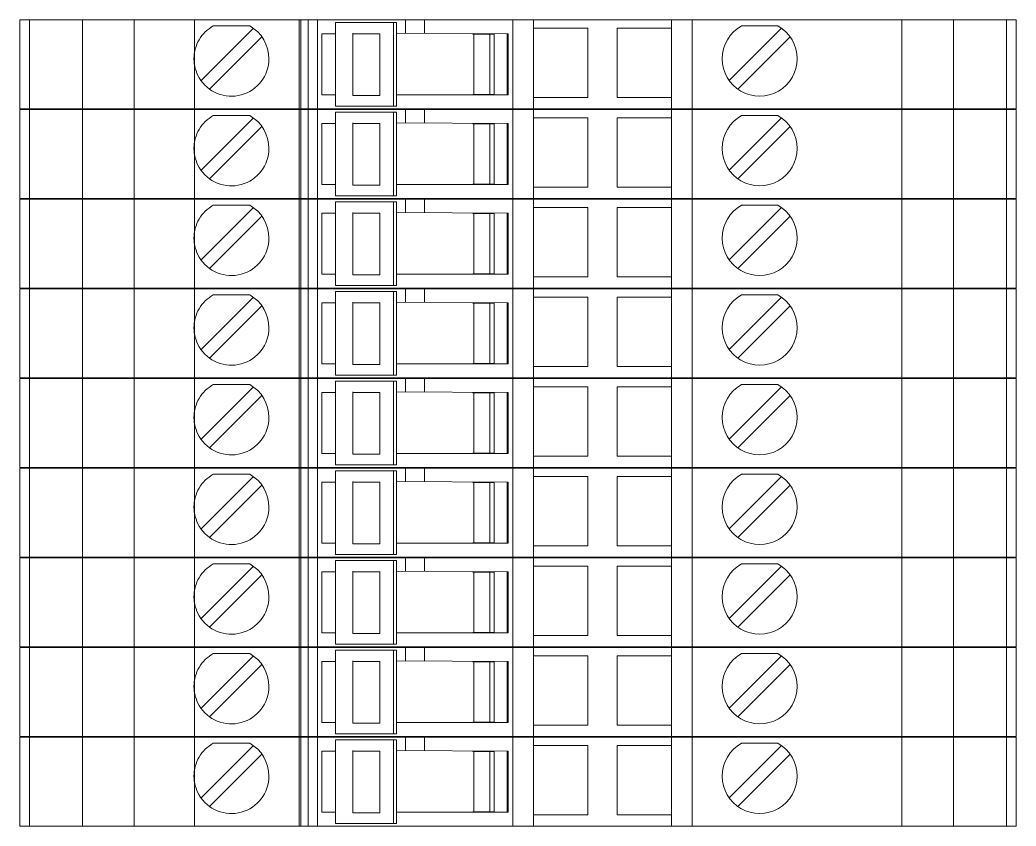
# Model space of a CAD drawing. Header units: millimetres. Extents: x 4962 to 7449, y 754 to 2938.
# Drawn here: x 5661.2 to 5719, y 1330.6 to 1377.3 of the extents above; entities that cross this region are included whole.
import ezdxf

# ---------------------------------------------------------------- set-up
doc = ezdxf.new("R2010")
doc.units = ezdxf.units.MM
doc.layers.add('000-PI-Oprema', color=30, linetype='Continuous', lineweight=5)

msp = doc.modelspace()

# ---------------------------------------------------------------- linework, layer by layer
at = {"layer": '000-PI-Oprema', "color": 0, "linetype": 'ByBlock', "lineweight": 0}
for p, q in [((5661.196, 1372.169), (5661.196, 1377.319)), ((5683.571, 1377.319), (5661.196, 1377.319)), ((5661.744, 1377.319), (5661.744, 1372.169)), ((5664.821, 1372.169), (5664.821, 1377.319)), ((5667.821, 1372.169), (5667.821, 1377.319)), ((5671.321, 1372.169), (5671.321, 1377.319)), ((5674.742, 1376.834), (5671.706, 1373.799)), ((5672.413, 1376.969), (5672.413, 1376.969)), ((5674.53, 1376.969), (5672.413, 1376.969)), ((5674.53, 1376.969), (5674.53, 1376.969)), ((5674.742, 1376.834), (5674.742, 1376.834)), ((5677.396, 1372.169), (5677.396, 1377.319)), ((5677.496, 1377.319), (5677.496, 1377.319)), ((5677.496, 1377.319), (5677.496, 1372.169)), ((5677.924, 1377.319), (5677.924, 1372.169)), ((5678.466, 1372.169), (5678.466, 1377.319)), ((5682.88, 1377.179), (5679.509, 1377.179)), ((5679.509, 1372.309), (5679.509, 1377.179)), ((5679.509, 1377.179), (5679.509, 1377.179)), ((5680.146, 1377.319), (5680.146, 1377.319)), ((5683.038, 1377.179), (5682.88, 1377.179)), ((5682.88, 1377.179), (5682.88, 1372.309)), ((5683.038, 1377.179), (5683.038, 1376.494)), ((5683.571, 1377.319), (5683.571, 1377.319)), ((5683.571, 1377.319), (5683.576, 1377.319)), ((5683.571, 1376.542), (5683.571, 1377.319)), ((5683.576, 1377.319), (5684.671, 1377.319)), ((5684.671, 1377.319), (5684.668, 1376.538)), ((5684.671, 1377.319), (5684.671, 1377.319)), ((5689.796, 1377.319), (5684.671, 1377.319)), ((5685.196, 1377.319), (5685.196, 1377.319)), ((5690.996, 1377.319), (5689.796, 1377.319)), ((5689.796, 1377.319), (5689.796, 1372.169)), ((5690.996, 1377.319), (5690.996, 1377.319)), ((5690.996, 1377.319), (5698.996, 1377.319)), ((5690.996, 1377.319), (5690.996, 1372.169)), ((5690.996, 1376.844), (5690.996, 1376.844)), ((5690.996, 1376.844), (5694.146, 1376.844)), ((5694.146, 1376.844), (5694.146, 1372.819)), ((5694.146, 1376.844), (5694.146, 1376.844)), ((5695.846, 1372.819), (5695.846, 1376.844)), ((5695.846, 1376.844), (5695.846, 1376.844)), ((5695.846, 1376.844), (5698.996, 1376.844)), ((5698.996, 1377.319), (5698.996, 1377.319)), ((5700.196, 1377.319), (5698.996, 1377.319)), ((5698.996, 1372.169), (5698.996, 1377.319)), ((5698.996, 1376.844), (5698.996, 1376.844)), ((5718.996, 1377.319), (5700.196, 1377.319)), ((5700.196, 1372.169), (5700.196, 1377.319)), ((5705.392, 1376.834), (5702.356, 1373.799)), ((5703.063, 1376.969), (5705.18, 1376.969)), ((5703.063, 1376.969), (5703.063, 1376.969)), ((5705.18, 1376.969), (5705.18, 1376.969)), ((5712.373, 1372.169), (5712.373, 1377.319)), ((5715.373, 1372.169), (5715.373, 1377.319)), ((5718.449, 1377.319), (5718.449, 1372.169)), ((5718.996, 1372.169), (5718.996, 1377.319)), ((5672.201, 1373.304), (5675.237, 1376.339)), ((5675.237, 1376.339), (5675.237, 1376.339)), ((5677.396, 1373.769), (5677.396, 1376.369)), ((5677.396, 1376.369), (5677.396, 1376.369)), ((5679.509, 1376.519), (5678.721, 1376.519)), ((5678.721, 1376.519), (5678.721, 1376.519)), ((5678.721, 1372.969), (5678.721, 1376.519)), ((5680.516, 1372.944), (5680.516, 1376.544)), ((5682.083, 1376.519), (5680.516, 1376.519)), ((5682.083, 1376.519), (5682.083, 1372.994)), ((5689.521, 1376.519), (5683.038, 1376.544)), ((5683.038, 1376.494), (5683.038, 1372.994)), ((5687.471, 1376.519), (5687.471, 1376.494)), ((5688.471, 1376.494), (5687.471, 1376.494)), ((5687.535, 1372.994), (5687.535, 1376.494)), ((5688.471, 1372.969), (5688.471, 1376.519)), ((5688.721, 1376.494), (5688.471, 1376.494)), ((5688.721, 1376.494), (5688.721, 1376.494)), ((5688.721, 1372.994), (5688.721, 1376.494)), ((5689.471, 1376.519), (5689.471, 1372.969)), ((5689.521, 1376.519), (5689.521, 1376.519)), ((5689.521, 1372.969), (5689.521, 1376.519)), ((5700.196, 1376.369), (5700.196, 1373.769)), ((5700.196, 1376.369), (5700.196, 1376.369)), ((5702.851, 1373.304), (5705.887, 1376.339)), ((5671.706, 1373.799), (5671.706, 1373.799)), ((5677.396, 1373.769), (5677.396, 1373.769)), ((5700.196, 1373.769), (5700.196, 1373.769)), ((5672.201, 1373.304), (5672.201, 1373.304)), ((5679.509, 1372.969), (5678.721, 1372.969)), ((5678.721, 1372.969), (5678.721, 1372.969)), ((5680.516, 1372.944), (5681.925, 1372.944)), ((5681.925, 1372.944), (5682.083, 1372.944)), ((5682.083, 1372.994), (5682.083, 1372.944)), ((5683.038, 1372.309), (5683.038, 1372.994)), ((5689.521, 1372.969), (5683.038, 1372.969)), ((5688.471, 1372.994), (5687.471, 1372.994)), ((5687.471, 1372.994), (5687.471, 1372.969)), ((5688.721, 1372.994), (5688.471, 1372.994)), ((5688.721, 1372.994), (5688.721, 1372.994)), ((5689.521, 1372.969), (5689.521, 1372.969)), ((5690.996, 1372.819), (5690.996, 1372.819)), ((5694.146, 1372.819), (5690.996, 1372.819)), ((5694.146, 1372.819), (5694.146, 1372.819)), ((5698.996, 1372.819), (5695.846, 1372.819)), ((5695.846, 1372.819), (5695.846, 1372.819)), ((5698.996, 1372.819), (5698.996, 1372.819)), ((5682.88, 1372.309), (5679.509, 1372.309)), ((5679.509, 1372.309), (5679.509, 1372.309)), ((5683.038, 1372.309), (5682.88, 1372.309)), ((5661.196, 1372.169), (5671.596, 1372.169)), ((5661.196, 1366.969), (5661.196, 1372.119)), ((5683.571, 1372.119), (5661.196, 1372.119)), ((5661.744, 1372.119), (5661.744, 1366.969)), ((5664.821, 1366.969), (5664.821, 1372.119)), ((5667.821, 1366.969), (5667.821, 1372.119)), ((5671.321, 1366.969), (5671.321, 1372.119)), ((5689.796, 1372.169), (5671.596, 1372.169)), ((5674.742, 1371.634), (5671.706, 1368.599)), ((5672.413, 1371.769), (5672.413, 1371.769)), ((5674.53, 1371.769), (5672.413, 1371.769)), ((5674.53, 1371.769), (5674.53, 1371.769)), ((5674.742, 1371.634), (5674.742, 1371.634)), ((5677.396, 1366.969), (5677.396, 1372.119)), ((5677.496, 1372.169), (5677.496, 1372.169)), ((5677.496, 1372.119), (5677.496, 1372.119)), ((5677.496, 1372.119), (5677.496, 1366.969)), ((5677.924, 1372.119), (5677.924, 1366.969)), ((5678.466, 1366.969), (5678.466, 1372.119)), ((5682.88, 1371.979), (5679.509, 1371.979)), ((5679.509, 1367.109), (5679.509, 1371.979)), ((5679.509, 1371.979), (5679.509, 1371.979)), ((5680.146, 1372.169), (5680.146, 1372.169)), ((5680.146, 1372.119), (5680.146, 1372.119)), ((5683.038, 1371.979), (5682.88, 1371.979)), ((5682.88, 1371.979), (5682.88, 1367.109)), ((5683.038, 1371.979), (5683.038, 1371.294)), ((5683.571, 1372.119), (5683.571, 1372.119)), ((5683.571, 1372.119), (5683.576, 1372.119)), ((5683.571, 1371.342), (5683.571, 1372.119)), ((5683.576, 1372.119), (5684.671, 1372.119)), ((5684.671, 1372.119), (5684.668, 1371.338)), ((5684.671, 1372.119), (5684.671, 1372.119)), ((5689.796, 1372.119), (5684.671, 1372.119)), ((5685.196, 1372.169), (5685.196, 1372.169)), ((5685.196, 1372.119), (5685.196, 1372.119)), ((5690.996, 1372.169), (5689.796, 1372.169)), ((5690.996, 1372.119), (5689.796, 1372.119)), ((5689.796, 1372.119), (5689.796, 1366.969)), ((5690.996, 1372.169), (5698.996, 1372.169)), ((5690.996, 1372.169), (5690.996, 1372.169)), ((5690.996, 1372.119), (5690.996, 1372.119)), ((5690.996, 1372.119), (5698.996, 1372.119)), ((5690.996, 1372.119), (5690.996, 1366.969)), ((5690.996, 1371.644), (5690.996, 1371.644)), ((5690.996, 1371.644), (5694.146, 1371.644)), ((5694.146, 1371.644), (5694.146, 1367.619)), ((5694.146, 1371.644), (5694.146, 1371.644)), ((5695.846, 1367.619), (5695.846, 1371.644)), ((5695.846, 1371.644), (5695.846, 1371.644)), ((5695.846, 1371.644), (5698.996, 1371.644)), ((5700.196, 1372.169), (5698.996, 1372.169)), ((5698.996, 1372.169), (5698.996, 1372.169)), ((5698.996, 1372.119), (5698.996, 1372.119)), ((5700.196, 1372.119), (5698.996, 1372.119)), ((5698.996, 1366.969), (5698.996, 1372.119)), ((5698.996, 1371.644), (5698.996, 1371.644)), ((5718.996, 1372.169), (5700.196, 1372.169)), ((5718.996, 1372.119), (5700.196, 1372.119)), ((5700.196, 1366.969), (5700.196, 1372.119)), ((5705.392, 1371.634), (5702.356, 1368.599)), ((5703.063, 1371.769), (5705.18, 1371.769)), ((5703.063, 1371.769), (5703.063, 1371.769)), ((5705.18, 1371.769), (5705.18, 1371.769)), ((5712.373, 1366.969), (5712.373, 1372.119)), ((5715.373, 1366.969), (5715.373, 1372.119)), ((5718.996, 1372.169), (5718.314, 1372.169)), ((5718.449, 1372.119), (5718.449, 1366.969)), ((5718.996, 1366.969), (5718.996, 1372.119)), ((5672.201, 1368.104), (5675.237, 1371.139)), ((5675.237, 1371.139), (5675.237, 1371.139)), ((5677.396, 1368.569), (5677.396, 1371.169)), ((5677.396, 1371.169), (5677.396, 1371.169)), ((5679.509, 1371.319), (5678.721, 1371.319)), ((5678.721, 1371.319), (5678.721, 1371.319)), ((5678.721, 1367.769), (5678.721, 1371.319)), ((5680.516, 1367.744), (5680.516, 1371.344)), ((5682.083, 1371.319), (5680.516, 1371.319)), ((5682.083, 1371.319), (5682.083, 1367.794)), ((5689.521, 1371.319), (5683.038, 1371.344)), ((5683.038, 1371.294), (5683.038, 1367.794)), ((5687.471, 1371.319), (5687.471, 1371.294)), ((5688.471, 1371.294), (5687.471, 1371.294)), ((5687.535, 1367.794), (5687.535, 1371.294)), ((5688.471, 1367.769), (5688.471, 1371.319)), ((5688.721, 1371.294), (5688.471, 1371.294)), ((5688.721, 1371.294), (5688.721, 1371.294)), ((5688.721, 1367.794), (5688.721, 1371.294)), ((5689.471, 1371.319), (5689.471, 1367.769)), ((5689.521, 1371.319), (5689.521, 1371.319)), ((5689.521, 1367.769), (5689.521, 1371.319)), ((5700.196, 1371.169), (5700.196, 1368.569)), ((5700.196, 1371.169), (5700.196, 1371.169)), ((5702.851, 1368.104), (5705.887, 1371.139)), ((5671.706, 1368.599), (5671.706, 1368.599)), ((5677.396, 1368.569), (5677.396, 1368.569)), ((5700.196, 1368.569), (5700.196, 1368.569)), ((5672.201, 1368.104), (5672.201, 1368.104)), ((5679.509, 1367.769), (5678.721, 1367.769)), ((5678.721, 1367.769), (5678.721, 1367.769)), ((5680.516, 1367.744), (5681.925, 1367.744)), ((5681.925, 1367.744), (5682.083, 1367.744)), ((5682.083, 1367.794), (5682.083, 1367.744)), ((5683.038, 1367.109), (5683.038, 1367.794)), ((5689.521, 1367.769), (5683.038, 1367.769)), ((5688.471, 1367.794), (5687.471, 1367.794)), ((5687.471, 1367.794), (5687.471, 1367.769)), ((5688.721, 1367.794), (5688.471, 1367.794)), ((5688.721, 1367.794), (5688.721, 1367.794)), ((5689.521, 1367.769), (5689.521, 1367.769)), ((5690.996, 1367.619), (5690.996, 1367.619)), ((5694.146, 1367.619), (5690.996, 1367.619)), ((5694.146, 1367.619), (5694.146, 1367.619)), ((5698.996, 1367.619), (5695.846, 1367.619)), ((5695.846, 1367.619), (5695.846, 1367.619)), ((5698.996, 1367.619), (5698.996, 1367.619)), ((5682.88, 1367.109), (5679.509, 1367.109)), ((5679.509, 1367.109), (5679.509, 1367.109)), ((5683.038, 1367.109), (5682.88, 1367.109)), ((5661.196, 1366.969), (5671.596, 1366.969)), ((5661.196, 1361.769), (5661.196, 1366.919)), ((5683.571, 1366.919), (5661.196, 1366.919)), ((5661.744, 1366.919), (5661.744, 1361.769)), ((5664.821, 1361.769), (5664.821, 1366.919)), ((5667.821, 1361.769), (5667.821, 1366.919)), ((5671.321, 1361.769), (5671.321, 1366.919)), ((5689.796, 1366.969), (5671.596, 1366.969)), ((5674.742, 1366.434), (5671.706, 1363.399)), ((5672.413, 1366.569), (5672.413, 1366.569)), ((5674.53, 1366.569), (5672.413, 1366.569)), ((5674.53, 1366.569), (5674.53, 1366.569)), ((5674.742, 1366.434), (5674.742, 1366.434)), ((5677.396, 1361.769), (5677.396, 1366.919)), ((5677.496, 1366.969), (5677.496, 1366.969)), ((5677.496, 1366.919), (5677.496, 1366.919)), ((5677.496, 1366.919), (5677.496, 1361.769)), ((5677.924, 1366.919), (5677.924, 1361.769)), ((5678.466, 1361.769), (5678.466, 1366.919)), ((5682.88, 1366.779), (5679.509, 1366.779)), ((5679.509, 1361.909), (5679.509, 1366.779)), ((5679.509, 1366.779), (5679.509, 1366.779)), ((5680.146, 1366.969), (5680.146, 1366.969)), ((5680.146, 1366.919), (5680.146, 1366.919)), ((5683.038, 1366.779), (5682.88, 1366.779)), ((5682.88, 1366.779), (5682.88, 1361.909)), ((5683.038, 1366.779), (5683.038, 1366.094)), ((5683.571, 1366.919), (5683.571, 1366.919)), ((5683.571, 1366.919), (5683.576, 1366.919)), ((5683.571, 1366.142), (5683.571, 1366.919)), ((5683.576, 1366.919), (5684.671, 1366.919)), ((5684.671, 1366.919), (5684.668, 1366.138)), ((5684.671, 1366.919), (5684.671, 1366.919)), ((5689.796, 1366.919), (5684.671, 1366.919)), ((5685.196, 1366.969), (5685.196, 1366.969)), ((5685.196, 1366.919), (5685.196, 1366.919)), ((5690.996, 1366.969), (5689.796, 1366.969)), ((5690.996, 1366.919), (5689.796, 1366.919)), ((5689.796, 1366.919), (5689.796, 1361.769)), ((5690.996, 1366.969), (5698.996, 1366.969)), ((5690.996, 1366.969), (5690.996, 1366.969)), ((5690.996, 1366.919), (5690.996, 1366.919)), ((5690.996, 1366.919), (5698.996, 1366.919)), ((5690.996, 1366.919), (5690.996, 1361.769)), ((5690.996, 1366.444), (5690.996, 1366.444)), ((5690.996, 1366.444), (5694.146, 1366.444)), ((5694.146, 1366.444), (5694.146, 1362.419)), ((5694.146, 1366.444), (5694.146, 1366.444)), ((5695.846, 1362.419), (5695.846, 1366.444)), ((5695.846, 1366.444), (5695.846, 1366.444)), ((5695.846, 1366.444), (5698.996, 1366.444)), ((5700.196, 1366.969), (5698.996, 1366.969)), ((5698.996, 1366.969), (5698.996, 1366.969)), ((5698.996, 1366.919), (5698.996, 1366.919)), ((5700.196, 1366.919), (5698.996, 1366.919)), ((5698.996, 1361.769), (5698.996, 1366.919)), ((5698.996, 1366.444), (5698.996, 1366.444)), ((5718.996, 1366.969), (5700.196, 1366.969)), ((5718.996, 1366.919), (5700.196, 1366.919)), ((5700.196, 1361.769), (5700.196, 1366.919)), ((5705.392, 1366.434), (5702.356, 1363.399)), ((5703.063, 1366.569), (5705.18, 1366.569)), ((5703.063, 1366.569), (5703.063, 1366.569)), ((5705.18, 1366.569), (5705.18, 1366.569)), ((5712.373, 1361.769), (5712.373, 1366.919)), ((5715.373, 1361.769), (5715.373, 1366.919)), ((5718.996, 1366.969), (5718.314, 1366.969)), ((5718.449, 1366.919), (5718.449, 1361.769)), ((5718.996, 1361.769), (5718.996, 1366.919)), ((5672.201, 1362.904), (5675.237, 1365.939)), ((5675.237, 1365.939), (5675.237, 1365.939)), ((5677.396, 1363.369), (5677.396, 1365.969)), ((5677.396, 1365.969), (5677.396, 1365.969)), ((5679.509, 1366.119), (5678.721, 1366.119)), ((5678.721, 1366.119), (5678.721, 1366.119)), ((5678.721, 1362.569), (5678.721, 1366.119)), ((5680.516, 1362.544), (5680.516, 1366.144)), ((5682.083, 1366.119), (5680.516, 1366.119)), ((5682.083, 1366.119), (5682.083, 1362.594)), ((5689.521, 1366.119), (5683.038, 1366.144)), ((5683.038, 1366.094), (5683.038, 1362.594)), ((5687.471, 1366.119), (5687.471, 1366.094)), ((5688.471, 1366.094), (5687.471, 1366.094)), ((5687.535, 1362.594), (5687.535, 1366.094)), ((5688.471, 1362.569), (5688.471, 1366.119)), ((5688.721, 1366.094), (5688.471, 1366.094)), ((5688.721, 1366.094), (5688.721, 1366.094)), ((5688.721, 1362.594), (5688.721, 1366.094)), ((5689.471, 1366.119), (5689.471, 1362.569)), ((5689.521, 1366.119), (5689.521, 1366.119)), ((5689.521, 1362.569), (5689.521, 1366.119)), ((5700.196, 1365.969), (5700.196, 1363.369)), ((5700.196, 1365.969), (5700.196, 1365.969)), ((5702.851, 1362.904), (5705.887, 1365.939)), ((5671.706, 1363.399), (5671.706, 1363.399)), ((5677.396, 1363.369), (5677.396, 1363.369)), ((5700.196, 1363.369), (5700.196, 1363.369)), ((5672.201, 1362.904), (5672.201, 1362.904)), ((5679.509, 1362.569), (5678.721, 1362.569)), ((5678.721, 1362.569), (5678.721, 1362.569)), ((5680.516, 1362.544), (5681.925, 1362.544)), ((5681.925, 1362.544), (5682.083, 1362.544)), ((5682.083, 1362.594), (5682.083, 1362.544)), ((5683.038, 1361.909), (5683.038, 1362.594)), ((5689.521, 1362.569), (5683.038, 1362.569)), ((5688.471, 1362.594), (5687.471, 1362.594)), ((5687.471, 1362.594), (5687.471, 1362.569)), ((5688.721, 1362.594), (5688.471, 1362.594)), ((5688.721, 1362.594), (5688.721, 1362.594)), ((5689.521, 1362.569), (5689.521, 1362.569)), ((5690.996, 1362.419), (5690.996, 1362.419)), ((5694.146, 1362.419), (5690.996, 1362.419)), ((5694.146, 1362.419), (5694.146, 1362.419)), ((5698.996, 1362.419), (5695.846, 1362.419)), ((5695.846, 1362.419), (5695.846, 1362.419)), ((5698.996, 1362.419), (5698.996, 1362.419)), ((5661.196, 1361.769), (5671.596, 1361.769)), ((5689.796, 1361.769), (5671.596, 1361.769)), ((5677.496, 1361.769), (5677.496, 1361.769)), ((5682.88, 1361.909), (5679.509, 1361.909)), ((5679.509, 1361.909), (5679.509, 1361.909)), ((5680.146, 1361.769), (5680.146, 1361.769)), ((5683.038, 1361.909), (5682.88, 1361.909)), ((5685.196, 1361.769), (5685.196, 1361.769)), ((5690.996, 1361.769), (5689.796, 1361.769)), ((5690.996, 1361.769), (5698.996, 1361.769)), ((5690.996, 1361.769), (5690.996, 1361.769)), ((5700.196, 1361.769), (5698.996, 1361.769)), ((5698.996, 1361.769), (5698.996, 1361.769)), ((5718.996, 1361.769), (5700.196, 1361.769)), ((5718.996, 1361.769), (5718.314, 1361.769)), ((5661.196, 1356.569), (5661.196, 1361.719)), ((5683.571, 1361.719), (5661.196, 1361.719)), ((5661.744, 1361.719), (5661.744, 1356.569)), ((5664.821, 1356.569), (5664.821, 1361.719)), ((5667.821, 1356.569), (5667.821, 1361.719)), ((5671.321, 1356.569), (5671.321, 1361.719)), ((5674.742, 1361.234), (5671.706, 1358.199)), ((5672.413, 1361.369), (5672.413, 1361.369)), ((5674.53, 1361.369), (5672.413, 1361.369)), ((5674.53, 1361.369), (5674.53, 1361.369)), ((5674.742, 1361.234), (5674.742, 1361.234)), ((5677.396, 1356.569), (5677.396, 1361.719)), ((5677.496, 1361.719), (5677.496, 1361.719)), ((5677.496, 1361.719), (5677.496, 1356.569)), ((5677.924, 1361.719), (5677.924, 1356.569)), ((5678.466, 1356.569), (5678.466, 1361.719)), ((5682.88, 1361.579), (5679.509, 1361.579)), ((5679.509, 1356.709), (5679.509, 1361.579)), ((5679.509, 1361.579), (5679.509, 1361.579)), ((5680.146, 1361.719), (5680.146, 1361.719)), ((5683.038, 1361.579), (5682.88, 1361.579)), ((5682.88, 1361.579), (5682.88, 1356.709)), ((5683.038, 1361.579), (5683.038, 1360.894)), ((5683.571, 1361.719), (5683.571, 1361.719)), ((5683.571, 1361.719), (5683.576, 1361.719)), ((5683.571, 1360.942), (5683.571, 1361.719)), ((5683.576, 1361.719), (5684.671, 1361.719)), ((5684.671, 1361.719), (5684.668, 1360.938)), ((5684.671, 1361.719), (5684.671, 1361.719)), ((5689.796, 1361.719), (5684.671, 1361.719)), ((5685.196, 1361.719), (5685.196, 1361.719)), ((5690.996, 1361.719), (5689.796, 1361.719)), ((5689.796, 1361.719), (5689.796, 1356.569)), ((5690.996, 1361.719), (5690.996, 1361.719)), ((5690.996, 1361.719), (5698.996, 1361.719)), ((5690.996, 1361.719), (5690.996, 1356.569)), ((5690.996, 1361.244), (5690.996, 1361.244)), ((5690.996, 1361.244), (5694.146, 1361.244)), ((5694.146, 1361.244), (5694.146, 1357.219)), ((5694.146, 1361.244), (5694.146, 1361.244)), ((5695.846, 1357.219), (5695.846, 1361.244)), ((5695.846, 1361.244), (5695.846, 1361.244)), ((5695.846, 1361.244), (5698.996, 1361.244)), ((5698.996, 1361.719), (5698.996, 1361.719)), ((5700.196, 1361.719), (5698.996, 1361.719)), ((5698.996, 1356.569), (5698.996, 1361.719)), ((5698.996, 1361.244), (5698.996, 1361.244)), ((5718.996, 1361.719), (5700.196, 1361.719)), ((5700.196, 1356.569), (5700.196, 1361.719)), ((5705.392, 1361.234), (5702.356, 1358.199)), ((5703.063, 1361.369), (5705.18, 1361.369)), ((5703.063, 1361.369), (5703.063, 1361.369)), ((5705.18, 1361.369), (5705.18, 1361.369)), ((5712.373, 1356.569), (5712.373, 1361.719)), ((5715.373, 1356.569), (5715.373, 1361.719)), ((5718.449, 1361.719), (5718.449, 1356.569)), ((5718.996, 1356.569), (5718.996, 1361.719)), ((5672.201, 1357.704), (5675.237, 1360.739)), ((5675.237, 1360.739), (5675.237, 1360.739)), ((5677.396, 1358.169), (5677.396, 1360.769)), ((5677.396, 1360.769), (5677.396, 1360.769)), ((5679.509, 1360.919), (5678.721, 1360.919)), ((5678.721, 1360.919), (5678.721, 1360.919)), ((5678.721, 1357.369), (5678.721, 1360.919)), ((5680.516, 1357.344), (5680.516, 1360.944)), ((5682.083, 1360.919), (5680.516, 1360.919)), ((5682.083, 1360.919), (5682.083, 1357.394)), ((5689.521, 1360.919), (5683.038, 1360.944)), ((5683.038, 1360.894), (5683.038, 1357.394)), ((5687.471, 1360.919), (5687.471, 1360.894)), ((5688.471, 1360.894), (5687.471, 1360.894)), ((5687.535, 1357.394), (5687.535, 1360.894)), ((5688.471, 1357.369), (5688.471, 1360.919)), ((5688.721, 1360.894), (5688.471, 1360.894)), ((5688.721, 1360.894), (5688.721, 1360.894)), ((5688.721, 1357.394), (5688.721, 1360.894)), ((5689.471, 1360.919), (5689.471, 1357.369)), ((5689.521, 1360.919), (5689.521, 1360.919)), ((5689.521, 1357.369), (5689.521, 1360.919)), ((5700.196, 1360.769), (5700.196, 1358.169)), ((5700.196, 1360.769), (5700.196, 1360.769)), ((5702.851, 1357.704), (5705.887, 1360.739)), ((5671.706, 1358.199), (5671.706, 1358.199)), ((5677.396, 1358.169), (5677.396, 1358.169)), ((5700.196, 1358.169), (5700.196, 1358.169)), ((5672.201, 1357.704), (5672.201, 1357.704)), ((5679.509, 1357.369), (5678.721, 1357.369)), ((5678.721, 1357.369), (5678.721, 1357.369)), ((5680.516, 1357.344), (5681.925, 1357.344)), ((5681.925, 1357.344), (5682.083, 1357.344)), ((5682.083, 1357.394), (5682.083, 1357.344)), ((5683.038, 1356.709), (5683.038, 1357.394)), ((5689.521, 1357.369), (5683.038, 1357.369)), ((5688.471, 1357.394), (5687.471, 1357.394)), ((5687.471, 1357.394), (5687.471, 1357.369)), ((5688.721, 1357.394), (5688.471, 1357.394)), ((5688.721, 1357.394), (5688.721, 1357.394)), ((5689.521, 1357.369), (5689.521, 1357.369)), ((5690.996, 1357.219), (5690.996, 1357.219)), ((5694.146, 1357.219), (5690.996, 1357.219)), ((5694.146, 1357.219), (5694.146, 1357.219)), ((5698.996, 1357.219), (5695.846, 1357.219)), ((5695.846, 1357.219), (5695.846, 1357.219)), ((5698.996, 1357.219), (5698.996, 1357.219)), ((5661.196, 1356.569), (5671.596, 1356.569)), ((5689.796, 1356.569), (5671.596, 1356.569)), ((5677.496, 1356.569), (5677.496, 1356.569)), ((5682.88, 1356.709), (5679.509, 1356.709)), ((5679.509, 1356.709), (5679.509, 1356.709)), ((5680.146, 1356.569), (5680.146, 1356.569)), ((5683.038, 1356.709), (5682.88, 1356.709)), ((5685.196, 1356.569), (5685.196, 1356.569)), ((5690.996, 1356.569), (5689.796, 1356.569)), ((5690.996, 1356.569), (5698.996, 1356.569)), ((5690.996, 1356.569), (5690.996, 1356.569)), ((5700.196, 1356.569), (5698.996, 1356.569)), ((5698.996, 1356.569), (5698.996, 1356.569)), ((5718.996, 1356.569), (5700.196, 1356.569)), ((5718.996, 1356.569), (5718.314, 1356.569)), ((5661.196, 1351.369), (5661.196, 1356.519)), ((5683.571, 1356.519), (5661.196, 1356.519)), ((5661.744, 1356.519), (5661.744, 1351.369)), ((5664.821, 1351.369), (5664.821, 1356.519)), ((5667.821, 1351.369), (5667.821, 1356.519)), ((5671.321, 1351.369), (5671.321, 1356.519)), ((5674.742, 1356.034), (5671.706, 1352.999)), ((5672.413, 1356.169), (5672.413, 1356.169)), ((5674.53, 1356.169), (5672.413, 1356.169)), ((5674.53, 1356.169), (5674.53, 1356.169)), ((5674.742, 1356.034), (5674.742, 1356.034)), ((5677.396, 1351.369), (5677.396, 1356.519)), ((5677.496, 1356.519), (5677.496, 1356.519)), ((5677.496, 1356.519), (5677.496, 1351.369)), ((5677.924, 1356.519), (5677.924, 1351.369)), ((5678.466, 1351.369), (5678.466, 1356.519)), ((5682.88, 1356.379), (5679.509, 1356.379)), ((5679.509, 1351.509), (5679.509, 1356.379)), ((5679.509, 1356.379), (5679.509, 1356.379)), ((5680.146, 1356.519), (5680.146, 1356.519)), ((5683.038, 1356.379), (5682.88, 1356.379)), ((5682.88, 1356.379), (5682.88, 1351.509)), ((5683.038, 1356.379), (5683.038, 1355.694)), ((5683.571, 1356.519), (5683.571, 1356.519)), ((5683.571, 1356.519), (5683.576, 1356.519)), ((5683.571, 1355.742), (5683.571, 1356.519)), ((5683.576, 1356.519), (5684.671, 1356.519)), ((5684.671, 1356.519), (5684.668, 1355.738)), ((5684.671, 1356.519), (5684.671, 1356.519)), ((5689.796, 1356.519), (5684.671, 1356.519)), ((5685.196, 1356.519), (5685.196, 1356.519)), ((5690.996, 1356.519), (5689.796, 1356.519)), ((5689.796, 1356.519), (5689.796, 1351.369)), ((5690.996, 1356.519), (5690.996, 1356.519)), ((5690.996, 1356.519), (5698.996, 1356.519)), ((5690.996, 1356.519), (5690.996, 1351.369)), ((5690.996, 1356.044), (5690.996, 1356.044)), ((5690.996, 1356.044), (5694.146, 1356.044)), ((5694.146, 1356.044), (5694.146, 1352.019)), ((5694.146, 1356.044), (5694.146, 1356.044)), ((5695.846, 1352.019), (5695.846, 1356.044)), ((5695.846, 1356.044), (5695.846, 1356.044)), ((5695.846, 1356.044), (5698.996, 1356.044)), ((5698.996, 1356.519), (5698.996, 1356.519)), ((5700.196, 1356.519), (5698.996, 1356.519)), ((5698.996, 1351.369), (5698.996, 1356.519)), ((5698.996, 1356.044), (5698.996, 1356.044)), ((5718.996, 1356.519), (5700.196, 1356.519)), ((5700.196, 1351.369), (5700.196, 1356.519)), ((5705.392, 1356.034), (5702.356, 1352.999)), ((5703.063, 1356.169), (5705.18, 1356.169)), ((5703.063, 1356.169), (5703.063, 1356.169)), ((5705.18, 1356.169), (5705.18, 1356.169)), ((5712.373, 1351.369), (5712.373, 1356.519)), ((5715.373, 1351.369), (5715.373, 1356.519)), ((5718.449, 1356.519), (5718.449, 1351.369)), ((5718.996, 1351.369), (5718.996, 1356.519)), ((5672.201, 1352.504), (5675.237, 1355.539)), ((5675.237, 1355.539), (5675.237, 1355.539)), ((5677.396, 1352.969), (5677.396, 1355.569)), ((5677.396, 1355.569), (5677.396, 1355.569)), ((5679.509, 1355.719), (5678.721, 1355.719)), ((5678.721, 1355.719), (5678.721, 1355.719)), ((5678.721, 1352.169), (5678.721, 1355.719)), ((5680.516, 1352.144), (5680.516, 1355.744)), ((5682.083, 1355.719), (5680.516, 1355.719)), ((5682.083, 1355.719), (5682.083, 1352.194)), ((5689.521, 1355.719), (5683.038, 1355.744)), ((5683.038, 1355.694), (5683.038, 1352.194)), ((5687.471, 1355.719), (5687.471, 1355.694)), ((5688.471, 1355.694), (5687.471, 1355.694)), ((5687.535, 1352.194), (5687.535, 1355.694)), ((5688.471, 1352.169), (5688.471, 1355.719)), ((5688.721, 1355.694), (5688.471, 1355.694)), ((5688.721, 1355.694), (5688.721, 1355.694)), ((5688.721, 1352.194), (5688.721, 1355.694)), ((5689.471, 1355.719), (5689.471, 1352.169)), ((5689.521, 1355.719), (5689.521, 1355.719)), ((5689.521, 1352.169), (5689.521, 1355.719)), ((5700.196, 1355.569), (5700.196, 1352.969)), ((5700.196, 1355.569), (5700.196, 1355.569)), ((5702.851, 1352.504), (5705.887, 1355.539)), ((5671.706, 1352.999), (5671.706, 1352.999)), ((5677.396, 1352.969), (5677.396, 1352.969)), ((5700.196, 1352.969), (5700.196, 1352.969)), ((5672.201, 1352.504), (5672.201, 1352.504)), ((5679.509, 1352.169), (5678.721, 1352.169)), ((5678.721, 1352.169), (5678.721, 1352.169)), ((5680.516, 1352.144), (5681.925, 1352.144)), ((5681.925, 1352.144), (5682.083, 1352.144)), ((5682.083, 1352.194), (5682.083, 1352.144)), ((5683.038, 1351.509), (5683.038, 1352.194)), ((5689.521, 1352.169), (5683.038, 1352.169)), ((5688.471, 1352.194), (5687.471, 1352.194)), ((5687.471, 1352.194), (5687.471, 1352.169)), ((5688.721, 1352.194), (5688.471, 1352.194)), ((5688.721, 1352.194), (5688.721, 1352.194)), ((5689.521, 1352.169), (5689.521, 1352.169)), ((5690.996, 1352.019), (5690.996, 1352.019)), ((5694.146, 1352.019), (5690.996, 1352.019)), ((5694.146, 1352.019), (5694.146, 1352.019)), ((5698.996, 1352.019), (5695.846, 1352.019)), ((5695.846, 1352.019), (5695.846, 1352.019)), ((5698.996, 1352.019), (5698.996, 1352.019)), ((5661.196, 1351.369), (5671.596, 1351.369)), ((5689.796, 1351.369), (5671.596, 1351.369)), ((5677.496, 1351.369), (5677.496, 1351.369)), ((5682.88, 1351.509), (5679.509, 1351.509)), ((5679.509, 1351.509), (5679.509, 1351.509)), ((5680.146, 1351.369), (5680.146, 1351.369)), ((5683.038, 1351.509), (5682.88, 1351.509)), ((5685.196, 1351.369), (5685.196, 1351.369)), ((5690.996, 1351.369), (5689.796, 1351.369)), ((5690.996, 1351.369), (5698.996, 1351.369)), ((5690.996, 1351.369), (5690.996, 1351.369)), ((5700.196, 1351.369), (5698.996, 1351.369)), ((5698.996, 1351.369), (5698.996, 1351.369)), ((5718.996, 1351.369), (5700.196, 1351.369)), ((5718.996, 1351.369), (5718.314, 1351.369)), ((5661.196, 1346.169), (5661.196, 1351.319)), ((5683.571, 1351.319), (5661.196, 1351.319)), ((5661.744, 1351.319), (5661.744, 1346.169)), ((5664.821, 1346.169), (5664.821, 1351.319)), ((5667.821, 1346.169), (5667.821, 1351.319)), ((5671.321, 1346.169), (5671.321, 1351.319)), ((5674.742, 1350.834), (5671.706, 1347.799)), ((5672.413, 1350.969), (5672.413, 1350.969)), ((5674.53, 1350.969), (5672.413, 1350.969)), ((5674.53, 1350.969), (5674.53, 1350.969)), ((5674.742, 1350.834), (5674.742, 1350.834)), ((5677.396, 1346.169), (5677.396, 1351.319)), ((5677.496, 1351.319), (5677.496, 1351.319)), ((5677.496, 1351.319), (5677.496, 1346.169)), ((5677.924, 1351.319), (5677.924, 1346.169)), ((5678.466, 1346.169), (5678.466, 1351.319)), ((5682.88, 1351.179), (5679.509, 1351.179)), ((5679.509, 1346.309), (5679.509, 1351.179)), ((5679.509, 1351.179), (5679.509, 1351.179)), ((5680.146, 1351.319), (5680.146, 1351.319)), ((5683.038, 1351.179), (5682.88, 1351.179)), ((5682.88, 1351.179), (5682.88, 1346.309)), ((5683.038, 1351.179), (5683.038, 1350.494)), ((5683.571, 1351.319), (5683.571, 1351.319)), ((5683.571, 1351.319), (5683.576, 1351.319)), ((5683.571, 1350.542), (5683.571, 1351.319)), ((5683.576, 1351.319), (5684.671, 1351.319)), ((5684.671, 1351.319), (5684.668, 1350.538)), ((5684.671, 1351.319), (5684.671, 1351.319)), ((5689.796, 1351.319), (5684.671, 1351.319)), ((5685.196, 1351.319), (5685.196, 1351.319)), ((5690.996, 1351.319), (5689.796, 1351.319)), ((5689.796, 1351.319), (5689.796, 1346.169)), ((5690.996, 1351.319), (5690.996, 1351.319)), ((5690.996, 1351.319), (5698.996, 1351.319)), ((5690.996, 1351.319), (5690.996, 1346.169)), ((5690.996, 1350.844), (5690.996, 1350.844)), ((5690.996, 1350.844), (5694.146, 1350.844)), ((5694.146, 1350.844), (5694.146, 1346.819)), ((5694.146, 1350.844), (5694.146, 1350.844)), ((5695.846, 1346.819), (5695.846, 1350.844)), ((5695.846, 1350.844), (5695.846, 1350.844)), ((5695.846, 1350.844), (5698.996, 1350.844)), ((5698.996, 1351.319), (5698.996, 1351.319)), ((5700.196, 1351.319), (5698.996, 1351.319)), ((5698.996, 1346.169), (5698.996, 1351.319)), ((5698.996, 1350.844), (5698.996, 1350.844)), ((5718.996, 1351.319), (5700.196, 1351.319)), ((5700.196, 1346.169), (5700.196, 1351.319)), ((5705.392, 1350.834), (5702.356, 1347.799)), ((5703.063, 1350.969), (5705.18, 1350.969)), ((5703.063, 1350.969), (5703.063, 1350.969)), ((5705.18, 1350.969), (5705.18, 1350.969)), ((5712.373, 1346.169), (5712.373, 1351.319)), ((5715.373, 1346.169), (5715.373, 1351.319)), ((5718.449, 1351.319), (5718.449, 1346.169)), ((5718.996, 1346.169), (5718.996, 1351.319)), ((5672.201, 1347.304), (5675.237, 1350.339)), ((5675.237, 1350.339), (5675.237, 1350.339)), ((5677.396, 1347.769), (5677.396, 1350.369)), ((5677.396, 1350.369), (5677.396, 1350.369)), ((5679.509, 1350.519), (5678.721, 1350.519)), ((5678.721, 1350.519), (5678.721, 1350.519)), ((5678.721, 1346.969), (5678.721, 1350.519)), ((5680.516, 1346.944), (5680.516, 1350.544)), ((5682.083, 1350.519), (5680.516, 1350.519)), ((5682.083, 1350.519), (5682.083, 1346.994)), ((5689.521, 1350.519), (5683.038, 1350.544)), ((5683.038, 1350.494), (5683.038, 1346.994)), ((5687.471, 1350.519), (5687.471, 1350.494)), ((5688.471, 1350.494), (5687.471, 1350.494)), ((5687.535, 1346.994), (5687.535, 1350.494)), ((5688.471, 1346.969), (5688.471, 1350.519)), ((5688.721, 1350.494), (5688.471, 1350.494)), ((5688.721, 1350.494), (5688.721, 1350.494)), ((5688.721, 1346.994), (5688.721, 1350.494)), ((5689.471, 1350.519), (5689.471, 1346.969)), ((5689.521, 1350.519), (5689.521, 1350.519)), ((5689.521, 1346.969), (5689.521, 1350.519)), ((5700.196, 1350.369), (5700.196, 1347.769)), ((5700.196, 1350.369), (5700.196, 1350.369)), ((5702.851, 1347.304), (5705.887, 1350.339)), ((5671.706, 1347.799), (5671.706, 1347.799)), ((5677.396, 1347.769), (5677.396, 1347.769)), ((5700.196, 1347.769), (5700.196, 1347.769)), ((5672.201, 1347.304), (5672.201, 1347.304)), ((5679.509, 1346.969), (5678.721, 1346.969)), ((5678.721, 1346.969), (5678.721, 1346.969)), ((5680.516, 1346.944), (5681.925, 1346.944)), ((5681.925, 1346.944), (5682.083, 1346.944)), ((5682.083, 1346.994), (5682.083, 1346.944)), ((5683.038, 1346.309), (5683.038, 1346.994)), ((5689.521, 1346.969), (5683.038, 1346.969)), ((5688.471, 1346.994), (5687.471, 1346.994)), ((5687.471, 1346.994), (5687.471, 1346.969)), ((5688.721, 1346.994), (5688.471, 1346.994)), ((5688.721, 1346.994), (5688.721, 1346.994)), ((5689.521, 1346.969), (5689.521, 1346.969)), ((5690.996, 1346.819), (5690.996, 1346.819)), ((5694.146, 1346.819), (5690.996, 1346.819)), ((5694.146, 1346.819), (5694.146, 1346.819)), ((5698.996, 1346.819), (5695.846, 1346.819)), ((5695.846, 1346.819), (5695.846, 1346.819)), ((5698.996, 1346.819), (5698.996, 1346.819)), ((5661.196, 1346.169), (5671.596, 1346.169)), ((5689.796, 1346.169), (5671.596, 1346.169)), ((5677.496, 1346.169), (5677.496, 1346.169)), ((5682.88, 1346.309), (5679.509, 1346.309)), ((5679.509, 1346.309), (5679.509, 1346.309)), ((5680.146, 1346.169), (5680.146, 1346.169)), ((5683.038, 1346.309), (5682.88, 1346.309)), ((5685.196, 1346.169), (5685.196, 1346.169)), ((5690.996, 1346.169), (5689.796, 1346.169)), ((5690.996, 1346.169), (5698.996, 1346.169)), ((5690.996, 1346.169), (5690.996, 1346.169)), ((5700.196, 1346.169), (5698.996, 1346.169)), ((5698.996, 1346.169), (5698.996, 1346.169)), ((5718.996, 1346.169), (5700.196, 1346.169)), ((5718.996, 1346.169), (5718.314, 1346.169)), ((5661.196, 1340.969), (5661.196, 1346.119)), ((5683.571, 1346.119), (5661.196, 1346.119)), ((5661.744, 1346.119), (5661.744, 1340.969)), ((5664.821, 1340.969), (5664.821, 1346.119)), ((5667.821, 1340.969), (5667.821, 1346.119)), ((5671.321, 1340.969), (5671.321, 1346.119)), ((5674.742, 1345.634), (5671.706, 1342.599)), ((5672.413, 1345.769), (5672.413, 1345.769)), ((5674.53, 1345.769), (5672.413, 1345.769)), ((5674.53, 1345.769), (5674.53, 1345.769)), ((5674.742, 1345.634), (5674.742, 1345.634)), ((5677.396, 1340.969), (5677.396, 1346.119)), ((5677.496, 1346.119), (5677.496, 1346.119)), ((5677.496, 1346.119), (5677.496, 1340.969)), ((5677.924, 1346.119), (5677.924, 1340.969)), ((5678.466, 1340.969), (5678.466, 1346.119)), ((5682.88, 1345.979), (5679.509, 1345.979)), ((5679.509, 1341.109), (5679.509, 1345.979)), ((5679.509, 1345.979), (5679.509, 1345.979)), ((5680.146, 1346.119), (5680.146, 1346.119)), ((5683.038, 1345.979), (5682.88, 1345.979)), ((5682.88, 1345.979), (5682.88, 1341.109)), ((5683.038, 1345.979), (5683.038, 1345.294)), ((5683.571, 1346.119), (5683.571, 1346.119)), ((5683.571, 1346.119), (5683.576, 1346.119)), ((5683.571, 1345.342), (5683.571, 1346.119)), ((5683.576, 1346.119), (5684.671, 1346.119)), ((5684.671, 1346.119), (5684.668, 1345.338)), ((5684.671, 1346.119), (5684.671, 1346.119)), ((5689.796, 1346.119), (5684.671, 1346.119)), ((5685.196, 1346.119), (5685.196, 1346.119)), ((5690.996, 1346.119), (5689.796, 1346.119)), ((5689.796, 1346.119), (5689.796, 1340.969)), ((5690.996, 1346.119), (5690.996, 1346.119)), ((5690.996, 1346.119), (5698.996, 1346.119)), ((5690.996, 1346.119), (5690.996, 1340.969)), ((5690.996, 1345.644), (5690.996, 1345.644)), ((5690.996, 1345.644), (5694.146, 1345.644)), ((5694.146, 1345.644), (5694.146, 1341.619)), ((5694.146, 1345.644), (5694.146, 1345.644)), ((5695.846, 1341.619), (5695.846, 1345.644)), ((5695.846, 1345.644), (5695.846, 1345.644)), ((5695.846, 1345.644), (5698.996, 1345.644)), ((5698.996, 1346.119), (5698.996, 1346.119)), ((5700.196, 1346.119), (5698.996, 1346.119)), ((5698.996, 1340.969), (5698.996, 1346.119)), ((5698.996, 1345.644), (5698.996, 1345.644)), ((5718.996, 1346.119), (5700.196, 1346.119)), ((5700.196, 1340.969), (5700.196, 1346.119)), ((5705.392, 1345.634), (5702.356, 1342.599)), ((5703.063, 1345.769), (5705.18, 1345.769)), ((5703.063, 1345.769), (5703.063, 1345.769)), ((5705.18, 1345.769), (5705.18, 1345.769)), ((5712.373, 1340.969), (5712.373, 1346.119)), ((5715.373, 1340.969), (5715.373, 1346.119)), ((5718.449, 1346.119), (5718.449, 1340.969)), ((5718.996, 1340.969), (5718.996, 1346.119)), ((5672.201, 1342.104), (5675.237, 1345.139)), ((5675.237, 1345.139), (5675.237, 1345.139)), ((5677.396, 1342.569), (5677.396, 1345.169)), ((5677.396, 1345.169), (5677.396, 1345.169)), ((5679.509, 1345.319), (5678.721, 1345.319)), ((5678.721, 1345.319), (5678.721, 1345.319)), ((5678.721, 1341.769), (5678.721, 1345.319)), ((5680.516, 1341.744), (5680.516, 1345.344)), ((5682.083, 1345.319), (5680.516, 1345.319)), ((5682.083, 1345.319), (5682.083, 1341.794)), ((5689.521, 1345.319), (5683.038, 1345.344)), ((5683.038, 1345.294), (5683.038, 1341.794)), ((5687.471, 1345.319), (5687.471, 1345.294)), ((5688.471, 1345.294), (5687.471, 1345.294)), ((5687.535, 1341.794), (5687.535, 1345.294)), ((5688.471, 1341.769), (5688.471, 1345.319)), ((5688.721, 1345.294), (5688.471, 1345.294)), ((5688.721, 1345.294), (5688.721, 1345.294)), ((5688.721, 1341.794), (5688.721, 1345.294)), ((5689.471, 1345.319), (5689.471, 1341.769)), ((5689.521, 1345.319), (5689.521, 1345.319)), ((5689.521, 1341.769), (5689.521, 1345.319)), ((5700.196, 1345.169), (5700.196, 1342.569)), ((5700.196, 1345.169), (5700.196, 1345.169)), ((5702.851, 1342.104), (5705.887, 1345.139)), ((5671.706, 1342.599), (5671.706, 1342.599)), ((5677.396, 1342.569), (5677.396, 1342.569)), ((5700.196, 1342.569), (5700.196, 1342.569)), ((5672.201, 1342.104), (5672.201, 1342.104)), ((5679.509, 1341.769), (5678.721, 1341.769)), ((5678.721, 1341.769), (5678.721, 1341.769)), ((5680.516, 1341.744), (5681.925, 1341.744)), ((5681.925, 1341.744), (5682.083, 1341.744)), ((5682.083, 1341.794), (5682.083, 1341.744)), ((5683.038, 1341.109), (5683.038, 1341.794)), ((5689.521, 1341.769), (5683.038, 1341.769)), ((5688.471, 1341.794), (5687.471, 1341.794)), ((5687.471, 1341.794), (5687.471, 1341.769)), ((5688.721, 1341.794), (5688.471, 1341.794)), ((5688.721, 1341.794), (5688.721, 1341.794)), ((5689.521, 1341.769), (5689.521, 1341.769)), ((5690.996, 1341.619), (5690.996, 1341.619)), ((5694.146, 1341.619), (5690.996, 1341.619)), ((5694.146, 1341.619), (5694.146, 1341.619)), ((5698.996, 1341.619), (5695.846, 1341.619)), ((5695.846, 1341.619), (5695.846, 1341.619)), ((5698.996, 1341.619), (5698.996, 1341.619)), ((5661.196, 1340.969), (5671.596, 1340.969)), ((5689.796, 1340.969), (5671.596, 1340.969)), ((5677.496, 1340.969), (5677.496, 1340.969)), ((5682.88, 1341.109), (5679.509, 1341.109)), ((5679.509, 1341.109), (5679.509, 1341.109)), ((5680.146, 1340.969), (5680.146, 1340.969)), ((5683.038, 1341.109), (5682.88, 1341.109)), ((5685.196, 1340.969), (5685.196, 1340.969)), ((5690.996, 1340.969), (5689.796, 1340.969)), ((5690.996, 1340.969), (5698.996, 1340.969)), ((5690.996, 1340.969), (5690.996, 1340.969)), ((5700.196, 1340.969), (5698.996, 1340.969)), ((5698.996, 1340.969), (5698.996, 1340.969)), ((5718.996, 1340.969), (5700.196, 1340.969)), ((5718.996, 1340.969), (5718.314, 1340.969)), ((5661.196, 1335.769), (5661.196, 1340.919)), ((5683.571, 1340.919), (5661.196, 1340.919)), ((5661.744, 1340.919), (5661.744, 1335.769)), ((5664.821, 1335.769), (5664.821, 1340.919)), ((5667.821, 1335.769), (5667.821, 1340.919)), ((5671.321, 1335.769), (5671.321, 1340.919)), ((5674.742, 1340.434), (5671.706, 1337.399)), ((5672.413, 1340.569), (5672.413, 1340.569)), ((5674.53, 1340.569), (5672.413, 1340.569)), ((5674.53, 1340.569), (5674.53, 1340.569)), ((5674.742, 1340.434), (5674.742, 1340.434)), ((5677.396, 1335.769), (5677.396, 1340.919)), ((5677.496, 1340.919), (5677.496, 1340.919)), ((5677.496, 1340.919), (5677.496, 1335.769)), ((5677.924, 1340.919), (5677.924, 1335.769)), ((5678.466, 1335.769), (5678.466, 1340.919)), ((5682.88, 1340.779), (5679.509, 1340.779)), ((5679.509, 1335.909), (5679.509, 1340.779)), ((5679.509, 1340.779), (5679.509, 1340.779)), ((5680.146, 1340.919), (5680.146, 1340.919)), ((5683.038, 1340.779), (5682.88, 1340.779)), ((5682.88, 1340.779), (5682.88, 1335.909)), ((5683.038, 1340.779), (5683.038, 1340.094)), ((5683.571, 1340.919), (5683.571, 1340.919)), ((5683.571, 1340.919), (5683.576, 1340.919)), ((5683.571, 1340.142), (5683.571, 1340.919)), ((5683.576, 1340.919), (5684.671, 1340.919)), ((5684.671, 1340.919), (5684.668, 1340.138)), ((5684.671, 1340.919), (5684.671, 1340.919)), ((5689.796, 1340.919), (5684.671, 1340.919)), ((5685.196, 1340.919), (5685.196, 1340.919)), ((5690.996, 1340.919), (5689.796, 1340.919)), ((5689.796, 1340.919), (5689.796, 1335.769)), ((5690.996, 1340.919), (5690.996, 1340.919)), ((5690.996, 1340.919), (5698.996, 1340.919)), ((5690.996, 1340.919), (5690.996, 1335.769)), ((5690.996, 1340.444), (5690.996, 1340.444)), ((5690.996, 1340.444), (5694.146, 1340.444)), ((5694.146, 1340.444), (5694.146, 1336.419)), ((5694.146, 1340.444), (5694.146, 1340.444)), ((5695.846, 1336.419), (5695.846, 1340.444)), ((5695.846, 1340.444), (5695.846, 1340.444)), ((5695.846, 1340.444), (5698.996, 1340.444)), ((5698.996, 1340.919), (5698.996, 1340.919)), ((5700.196, 1340.919), (5698.996, 1340.919)), ((5698.996, 1335.769), (5698.996, 1340.919)), ((5698.996, 1340.444), (5698.996, 1340.444)), ((5718.996, 1340.919), (5700.196, 1340.919)), ((5700.196, 1335.769), (5700.196, 1340.919)), ((5705.392, 1340.434), (5702.356, 1337.399)), ((5703.063, 1340.569), (5705.18, 1340.569)), ((5703.063, 1340.569), (5703.063, 1340.569)), ((5705.18, 1340.569), (5705.18, 1340.569)), ((5712.373, 1335.769), (5712.373, 1340.919)), ((5715.373, 1335.769), (5715.373, 1340.919)), ((5718.449, 1340.919), (5718.449, 1335.769)), ((5718.996, 1335.769), (5718.996, 1340.919)), ((5672.201, 1336.904), (5675.237, 1339.939)), ((5675.237, 1339.939), (5675.237, 1339.939)), ((5677.396, 1337.369), (5677.396, 1339.969)), ((5677.396, 1339.969), (5677.396, 1339.969)), ((5679.509, 1340.119), (5678.721, 1340.119)), ((5678.721, 1340.119), (5678.721, 1340.119)), ((5678.721, 1336.569), (5678.721, 1340.119)), ((5680.516, 1336.544), (5680.516, 1340.144)), ((5682.083, 1340.119), (5680.516, 1340.119)), ((5682.083, 1340.119), (5682.083, 1336.594)), ((5689.521, 1340.119), (5683.038, 1340.144)), ((5683.038, 1340.094), (5683.038, 1336.594)), ((5687.471, 1340.119), (5687.471, 1340.094)), ((5688.471, 1340.094), (5687.471, 1340.094)), ((5687.535, 1336.594), (5687.535, 1340.094)), ((5688.471, 1336.569), (5688.471, 1340.119)), ((5688.721, 1340.094), (5688.471, 1340.094)), ((5688.721, 1340.094), (5688.721, 1340.094)), ((5688.721, 1336.594), (5688.721, 1340.094)), ((5689.471, 1340.119), (5689.471, 1336.569)), ((5689.521, 1340.119), (5689.521, 1340.119)), ((5689.521, 1336.569), (5689.521, 1340.119)), ((5700.196, 1339.969), (5700.196, 1337.369)), ((5700.196, 1339.969), (5700.196, 1339.969)), ((5702.851, 1336.904), (5705.887, 1339.939)), ((5671.706, 1337.399), (5671.706, 1337.399)), ((5677.396, 1337.369), (5677.396, 1337.369)), ((5700.196, 1337.369), (5700.196, 1337.369)), ((5672.201, 1336.904), (5672.201, 1336.904)), ((5679.509, 1336.569), (5678.721, 1336.569)), ((5678.721, 1336.569), (5678.721, 1336.569)), ((5680.516, 1336.544), (5681.925, 1336.544)), ((5681.925, 1336.544), (5682.083, 1336.544)), ((5682.083, 1336.594), (5682.083, 1336.544)), ((5683.038, 1335.909), (5683.038, 1336.594)), ((5689.521, 1336.569), (5683.038, 1336.569)), ((5688.471, 1336.594), (5687.471, 1336.594)), ((5687.471, 1336.594), (5687.471, 1336.569)), ((5688.721, 1336.594), (5688.471, 1336.594)), ((5688.721, 1336.594), (5688.721, 1336.594)), ((5689.521, 1336.569), (5689.521, 1336.569)), ((5690.996, 1336.419), (5690.996, 1336.419)), ((5694.146, 1336.419), (5690.996, 1336.419)), ((5694.146, 1336.419), (5694.146, 1336.419)), ((5698.996, 1336.419), (5695.846, 1336.419)), ((5695.846, 1336.419), (5695.846, 1336.419)), ((5698.996, 1336.419), (5698.996, 1336.419)), ((5661.196, 1335.769), (5671.596, 1335.769)), ((5689.796, 1335.769), (5671.596, 1335.769)), ((5677.496, 1335.769), (5677.496, 1335.769)), ((5682.88, 1335.909), (5679.509, 1335.909)), ((5679.509, 1335.909), (5679.509, 1335.909)), ((5680.146, 1335.769), (5680.146, 1335.769)), ((5683.038, 1335.909), (5682.88, 1335.909)), ((5685.196, 1335.769), (5685.196, 1335.769)), ((5690.996, 1335.769), (5689.796, 1335.769)), ((5690.996, 1335.769), (5698.996, 1335.769)), ((5690.996, 1335.769), (5690.996, 1335.769)), ((5700.196, 1335.769), (5698.996, 1335.769)), ((5698.996, 1335.769), (5698.996, 1335.769)), ((5718.996, 1335.769), (5700.196, 1335.769)), ((5718.996, 1335.769), (5718.314, 1335.769)), ((5661.196, 1330.569), (5661.196, 1335.719)), ((5683.571, 1335.719), (5661.196, 1335.719)), ((5661.744, 1335.719), (5661.744, 1330.569)), ((5664.821, 1330.569), (5664.821, 1335.719)), ((5667.821, 1330.569), (5667.821, 1335.719)), ((5671.321, 1330.569), (5671.321, 1335.719)), ((5674.742, 1335.234), (5671.706, 1332.199)), ((5672.413, 1335.369), (5672.413, 1335.369)), ((5674.53, 1335.369), (5672.413, 1335.369)), ((5674.53, 1335.369), (5674.53, 1335.369)), ((5674.742, 1335.234), (5674.742, 1335.234)), ((5677.396, 1330.569), (5677.396, 1335.719)), ((5677.496, 1335.719), (5677.496, 1335.719)), ((5677.496, 1335.719), (5677.496, 1330.569)), ((5677.924, 1335.719), (5677.924, 1330.569)), ((5678.466, 1330.569), (5678.466, 1335.719)), ((5682.88, 1335.579), (5679.509, 1335.579)), ((5679.509, 1330.709), (5679.509, 1335.579)), ((5679.509, 1335.579), (5679.509, 1335.579)), ((5680.146, 1335.719), (5680.146, 1335.719)), ((5683.038, 1335.579), (5682.88, 1335.579)), ((5682.88, 1335.579), (5682.88, 1330.709)), ((5683.038, 1335.579), (5683.038, 1334.894)), ((5683.571, 1335.719), (5683.571, 1335.719)), ((5683.571, 1335.719), (5683.576, 1335.719)), ((5683.571, 1334.942), (5683.571, 1335.719)), ((5683.576, 1335.719), (5684.671, 1335.719)), ((5684.671, 1335.719), (5684.668, 1334.938)), ((5684.671, 1335.719), (5684.671, 1335.719)), ((5689.796, 1335.719), (5684.671, 1335.719)), ((5685.196, 1335.719), (5685.196, 1335.719)), ((5690.996, 1335.719), (5689.796, 1335.719)), ((5689.796, 1335.719), (5689.796, 1330.569)), ((5690.996, 1335.719), (5690.996, 1335.719)), ((5690.996, 1335.719), (5698.996, 1335.719)), ((5690.996, 1335.719), (5690.996, 1330.569)), ((5690.996, 1335.244), (5690.996, 1335.244)), ((5690.996, 1335.244), (5694.146, 1335.244)), ((5694.146, 1335.244), (5694.146, 1331.219)), ((5694.146, 1335.244), (5694.146, 1335.244)), ((5695.846, 1331.219), (5695.846, 1335.244)), ((5695.846, 1335.244), (5695.846, 1335.244)), ((5695.846, 1335.244), (5698.996, 1335.244)), ((5698.996, 1335.719), (5698.996, 1335.719)), ((5700.196, 1335.719), (5698.996, 1335.719)), ((5698.996, 1330.569), (5698.996, 1335.719)), ((5698.996, 1335.244), (5698.996, 1335.244)), ((5718.996, 1335.719), (5700.196, 1335.719)), ((5700.196, 1330.569), (5700.196, 1335.719)), ((5705.392, 1335.234), (5702.356, 1332.199)), ((5703.063, 1335.369), (5705.18, 1335.369)), ((5703.063, 1335.369), (5703.063, 1335.369)), ((5705.18, 1335.369), (5705.18, 1335.369)), ((5712.373, 1330.569), (5712.373, 1335.719)), ((5715.373, 1330.569), (5715.373, 1335.719)), ((5718.449, 1335.719), (5718.449, 1330.569)), ((5718.996, 1330.569), (5718.996, 1335.719)), ((5672.201, 1331.704), (5675.237, 1334.739)), ((5675.237, 1334.739), (5675.237, 1334.739)), ((5677.396, 1332.169), (5677.396, 1334.769)), ((5677.396, 1334.769), (5677.396, 1334.769)), ((5679.509, 1334.919), (5678.721, 1334.919)), ((5678.721, 1334.919), (5678.721, 1334.919)), ((5678.721, 1331.369), (5678.721, 1334.919)), ((5680.516, 1331.344), (5680.516, 1334.944)), ((5682.083, 1334.919), (5680.516, 1334.919)), ((5682.083, 1334.919), (5682.083, 1331.394)), ((5689.521, 1334.919), (5683.038, 1334.944)), ((5683.038, 1334.894), (5683.038, 1331.394)), ((5687.471, 1334.919), (5687.471, 1334.894)), ((5688.471, 1334.894), (5687.471, 1334.894)), ((5687.535, 1331.394), (5687.535, 1334.894)), ((5688.471, 1331.369), (5688.471, 1334.919)), ((5688.721, 1334.894), (5688.471, 1334.894)), ((5688.721, 1334.894), (5688.721, 1334.894)), ((5688.721, 1331.394), (5688.721, 1334.894)), ((5689.471, 1334.919), (5689.471, 1331.369)), ((5689.521, 1334.919), (5689.521, 1334.919)), ((5689.521, 1331.369), (5689.521, 1334.919)), ((5700.196, 1334.769), (5700.196, 1332.169)), ((5700.196, 1334.769), (5700.196, 1334.769)), ((5702.851, 1331.704), (5705.887, 1334.739)), ((5671.706, 1332.199), (5671.706, 1332.199)), ((5677.396, 1332.169), (5677.396, 1332.169)), ((5700.196, 1332.169), (5700.196, 1332.169)), ((5672.201, 1331.704), (5672.201, 1331.704)), ((5679.509, 1331.369), (5678.721, 1331.369)), ((5678.721, 1331.369), (5678.721, 1331.369)), ((5680.516, 1331.344), (5681.925, 1331.344)), ((5681.925, 1331.344), (5682.083, 1331.344)), ((5682.083, 1331.394), (5682.083, 1331.344)), ((5683.038, 1330.709), (5683.038, 1331.394)), ((5689.521, 1331.369), (5683.038, 1331.369)), ((5688.471, 1331.394), (5687.471, 1331.394)), ((5687.471, 1331.394), (5687.471, 1331.369)), ((5688.721, 1331.394), (5688.471, 1331.394)), ((5688.721, 1331.394), (5688.721, 1331.394)), ((5689.521, 1331.369), (5689.521, 1331.369)), ((5690.996, 1331.219), (5690.996, 1331.219)), ((5694.146, 1331.219), (5690.996, 1331.219)), ((5694.146, 1331.219), (5694.146, 1331.219)), ((5698.996, 1331.219), (5695.846, 1331.219)), ((5695.846, 1331.219), (5695.846, 1331.219)), ((5698.996, 1331.219), (5698.996, 1331.219)), ((5661.196, 1330.569), (5671.596, 1330.569)), ((5689.796, 1330.569), (5671.596, 1330.569)), ((5677.496, 1330.569), (5677.496, 1330.569)), ((5682.88, 1330.709), (5679.509, 1330.709)), ((5679.509, 1330.709), (5679.509, 1330.709)), ((5680.146, 1330.569), (5680.146, 1330.569)), ((5683.038, 1330.709), (5682.88, 1330.709)), ((5685.196, 1330.569), (5685.196, 1330.569)), ((5690.996, 1330.569), (5689.796, 1330.569)), ((5690.996, 1330.569), (5698.996, 1330.569)), ((5690.996, 1330.569), (5690.996, 1330.569)), ((5700.196, 1330.569), (5698.996, 1330.569)), ((5698.996, 1330.569), (5698.996, 1330.569)), ((5718.996, 1330.569), (5700.196, 1330.569)), ((5718.996, 1330.569), (5718.314, 1330.569))]:
    msp.add_line(p, q, dxfattribs=at)
for centre, start, end in [((5673.471, 1375.069), 119.12459, 149.54968), ((5673.471, 1375.069), 0.00002, 60.87541), ((5704.121, 1375.069), 119.12459, 179.99998), ((5704.121, 1375.069), 0.00002, 60.87541), ((5673.471, 1375.069), 210.45028, 0.00002), ((5704.121, 1375.069), 179.99998, 0.00002), ((5673.471, 1369.869), 119.12459, 149.54968), ((5673.471, 1369.869), 0.00002, 60.87541), ((5704.121, 1369.869), 119.12459, 179.99998), ((5704.121, 1369.869), 0.00002, 60.87541), ((5673.471, 1369.869), 210.45028, 0.00002), ((5704.121, 1369.869), 179.99998, 0.00002), ((5673.471, 1364.669), 119.12459, 149.54968), ((5673.471, 1364.669), 0.00002, 60.87541), ((5704.121, 1364.669), 119.12459, 179.99998), ((5704.121, 1364.669), 0.00002, 60.87541), ((5673.471, 1364.669), 210.45028, 0.00002), ((5704.121, 1364.669), 179.99998, 0.00002), ((5673.471, 1359.469), 119.12459, 149.54968), ((5673.471, 1359.469), 0.00002, 60.87541), ((5704.121, 1359.469), 119.12459, 179.99998), ((5704.121, 1359.469), 0.00002, 60.87541), ((5673.471, 1359.469), 210.45028, 0.00002), ((5704.121, 1359.469), 179.99998, 0.00002), ((5673.471, 1354.269), 119.12459, 149.54968), ((5673.471, 1354.269), 0.00002, 60.87541), ((5704.121, 1354.269), 119.12459, 179.99998), ((5704.121, 1354.269), 0.00002, 60.87541), ((5673.471, 1354.269), 210.45028, 0.00002), ((5704.121, 1354.269), 179.99998, 0.00002), ((5673.471, 1349.069), 119.12459, 149.54968), ((5673.471, 1349.069), 0.00002, 60.87541), ((5704.121, 1349.069), 119.12459, 179.99998), ((5704.121, 1349.069), 0.00002, 60.87541), ((5673.471, 1349.069), 210.45028, 0.00002), ((5704.121, 1349.069), 179.99998, 0.00002), ((5673.471, 1343.869), 119.12459, 149.54968), ((5673.471, 1343.869), 0.00002, 60.87541), ((5704.121, 1343.869), 119.12459, 179.99998), ((5704.121, 1343.869), 0.00002, 60.87541), ((5673.471, 1343.869), 210.45028, 0.00002), ((5704.121, 1343.869), 179.99998, 0.00002), ((5673.471, 1338.669), 119.12459, 149.54968), ((5673.471, 1338.669), 0.00002, 60.87541), ((5704.121, 1338.669), 119.12459, 179.99998), ((5704.121, 1338.669), 0.00002, 60.87541), ((5673.471, 1338.669), 210.45028, 0.00002), ((5704.121, 1338.669), 179.99998, 0.00002), ((5673.471, 1333.469), 119.12459, 149.54968), ((5673.471, 1333.469), 0.00002, 60.87541), ((5704.121, 1333.469), 119.12459, 179.99998), ((5704.121, 1333.469), 0.00002, 60.87541), ((5673.471, 1333.469), 210.45028, 0.00002), ((5704.121, 1333.469), 179.99998, 0.00002)]:
    msp.add_arc(centre, 2.175, start, end, dxfattribs=at)
for centre, start_param, end_param in [((5673.471, 1375.069), -2.102255, -1.570796), ((5673.471, 1375.069), -1.570796, -1.039338), ((5673.471, 1369.869), -2.102255, -1.570796), ((5673.471, 1369.869), -1.570796, -1.039338), ((5673.471, 1364.669), -2.102255, -1.570796), ((5673.471, 1364.669), -1.570796, -1.039338), ((5673.471, 1359.469), -2.102255, -1.570796), ((5673.471, 1359.469), -1.570796, -1.039338), ((5673.471, 1354.269), -2.102255, -1.570796), ((5673.471, 1354.269), -1.570796, -1.039338), ((5673.471, 1349.069), -2.102255, -1.570796), ((5673.471, 1349.069), -1.570796, -1.039338), ((5673.471, 1343.869), -2.102255, -1.570796), ((5673.471, 1343.869), -1.570796, -1.039338), ((5673.471, 1338.669), -2.102255, -1.570796), ((5673.471, 1338.669), -1.570796, -1.039338), ((5673.471, 1333.469), -2.102255, -1.570796), ((5673.471, 1333.469), -1.570796, -1.039338)]:
    msp.add_ellipse(centre, major_axis=(0, -2.175), ratio=1, start_param=start_param, end_param=end_param, dxfattribs=at)

doc.saveas('drawing.dxf')
